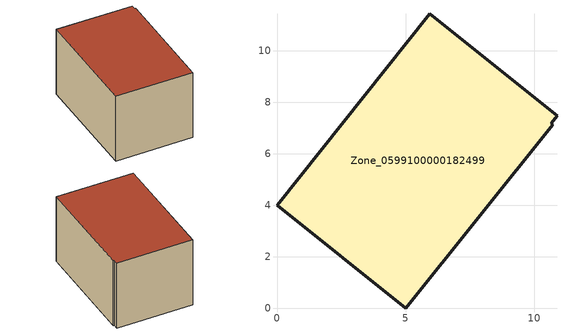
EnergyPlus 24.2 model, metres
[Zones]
Zone_0599100000182499
 floor ground (C_G): 5.01,0 0,4 5.94,11.43 10.88,7.48 10.65,7.19 10.72,7.12 z0.45
 wall outside (C_F): 0,4 5.01,0 10.72,7.12 10.65,7.19 10.88,7.48 5.94,11.43 0,4 z0.45:6.38
 roof outside (C_R): 10.88,7.48 5.94,11.43 0,4 5.01,0 10.72,7.12 10.65,7.19 z6.38
[BUILDING]
Pand.0599100000182499: North Axis=0; Terrain=City; Loads Convergence Tolerance Value=0.04; Temperature Convergence Tolerance Value=0.4; Solar Distribution=FullExterior; Maximum Number of Warmup Days=25; Minimum Number of Warmup Days=1
[Site:Location]
Rotterdam.The.Hague.AP_ZH_NLD Design_Conditions: Latitude=51.96; Longitude=4.45; Time Zone=1; Elevation=-4.5
[SITE:GROUNDTEMPERATURE:BUILDINGSURFACE]
18, 18, 18, 18, 18, 18, 18, 18, 18, 18, 18, 18
[MATERIAL] Thermal Absorptance=0.9; Solar Absorptance=0.7; Visible Absorptance=0.7
Name | Roughness | Thickness | Conductivity | Density | Specific Heat
G.TC.1946-1964 | MediumSmooth | 0.15 | 1 | 540 | 1210
F.TC.1946-1964 | Rough | 0.3 | 0.857143 | 1920 | 840
R.TC.1946-1964 | MediumRough | 0.2 | 0.235294 | 1500 | 1000
[CONSTRUCTION]
C_G: G.TC.1946-1964
C_F: F.TC.1946-1964
C_R: R.TC.1946-1964
[ZONE]
Zone_0599100000182499: Type=1; Multiplier=1; Ceiling Height=Autocalculate; Volume=Autocalculate; Floor Area=autocalculate; Part of Total Floor Area=Yes
[ZONEINFILTRATION:DESIGNFLOWRATE]
Infil_Zone_0599100000182499: Zone or ZoneList or Space or SpaceList=Zone_0599100000182499; Schedule=AlwaysOn; Design Flow Rate Calculation Method=Flow/Area; Flow Rate per Floor Area=0.003; Constant Term Coefficient=1; Temperature Term Coefficient=0; Velocity Term Coefficient=0; Velocity Squared Term Coefficient=0
[HVACTEMPLATE:ZONE:IDEALLOADSAIRSYSTEM]
Zone_0599100000182499: Maximum Heating Supply Air Temperature=50; Minimum Cooling Supply Air Temperature=13; Maximum Heating Supply Air Humidity Ratio=0.0156; Minimum Cooling Supply Air Humidity Ratio=0.0077; Heating Limit=NoLimit; Cooling Limit=NoLimit; Dehumidification Control Type=ConstantSensibleHeatRatio; Cooling Sensible Heat Ratio=0.7; Dehumidification Setpoint=60; Humidification Control Type=None; Humidification Setpoint=30; Outdoor Air Method=None; Outdoor Air Flow Rate per Person=0.00944; Outdoor Air Flow Rate per Zone Floor Area=0; Outdoor Air Flow Rate per Zone=0; Demand Controlled Ventilation Type=None; Outdoor Air Economizer Type=NoEconomizer; Heat Recovery Type=None; Sensible Heat Recovery Effectiveness=0.7; Latent Heat Recovery Effectiveness=0.65
[ZONECONTROL:THERMOSTAT]
ThermostatControl_Zone_0599100000182499: Zone or ZoneList=Zone_0599100000182499; Control Type Schedule=DualSetpointControlType; Control 1=Thermostat_Zone_0599100000182499; Temperature Difference Between Cutout And Setpoint=0
[THERMOSTATSETPOINT:DUALSETPOINT]
Thermostat_Zone_0599100000182499: Heating Setpoint Temperature Schedule=HeatingSetpoint_Zone_0599100000182499; Cooling Setpoint Temperature Schedule=CoolingSetpoint_Zone_0599100000182499
[SCHEDULE:COMPACT]
HeatingSetpoint_Zone_0599100000182499: Through: 12/31, For: AllDays, Until: 24:00, 21
CoolingSetpoint_Zone_0599100000182499: Through: 12/31, For: AllDays, Until: 24:00, 24
DualSetpointControlType: Through: 12/31, For: AllDays, Until: 24:00, 4
AlwaysOn: Through: 12/31, For: AllDays, Until: 24:00, 1
